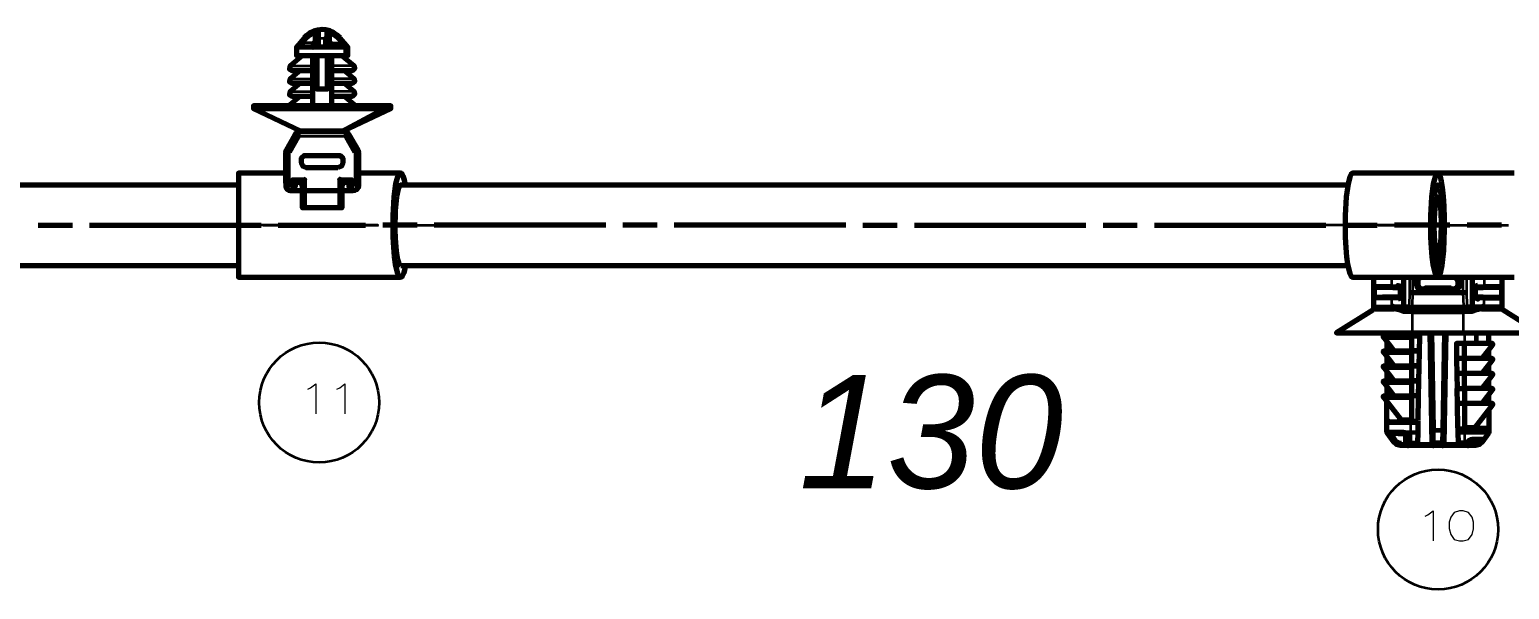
# Model space of a CAD drawing. Header units: millimetres. Extents: x 0 to 174, y 0 to 33.
# Drawn here: x 61.165 to 64.563, y 8.082 to 9.368 of the extents above; entities that cross this region are included whole.
import ezdxf

# ---------------------------------------------------------------- set-up
doc = ezdxf.new("R2010")
doc.units = ezdxf.units.MM
doc.layers.add('PDF2_문자', color=7, linetype='Continuous')
doc.layers.add('PDF2_형상', color=7, linetype='Continuous', true_color=0x405f80)
doc.styles.add('PDF LucidaHandwriting Italic', font='ariali.ttf')

msp = doc.modelspace()

# ---------------------------------------------------------------- linework, layer by layer
at = {"layer": 'PDF2_형상', "lineweight": 70}
for points in [[(61.7954, 9.3485), (61.7779, 9.3276), (61.7779, 9.3083), (61.8886, 9.3083), (61.8958, 9.3083), (61.8958, 9.3276), (61.8783, 9.3485)], [(61.7963, 9.3485), (61.7814, 9.3311), (61.7803, 9.3292), (61.7801, 9.3283), (61.7803, 9.3281), (61.7806, 9.3278), (61.7812, 9.3276)], [(61.8783, 9.3486), (61.8714, 9.3554), (61.8633, 9.361), (61.8543, 9.365), (61.8449, 9.3674), (61.8368, 9.3679), (61.8271, 9.3669), (61.8176, 9.3643), (61.8089, 9.3601), (61.801, 9.3543), (61.7954, 9.3486)], [(61.8136, 9.3276), (61.8146, 9.3279), (61.8151, 9.3283), (61.8161, 9.3299), (61.8171, 9.3332), (61.8175, 9.3374), (61.8229, 9.3374), (61.8233, 9.3374), (61.8175, 9.3374), (61.8168, 9.3319), (61.8163, 9.3304), (61.8153, 9.3286), (61.8136, 9.3276), (61.8174, 9.3285), (61.8204, 9.3306), (61.8226, 9.3336), (61.8233, 9.3374), (61.8233, 9.3449), (61.8233, 9.3574), (61.8232, 9.3583), (61.8228, 9.359), (61.8221, 9.3594), (61.8217, 9.3594), (61.8197, 9.3589), (61.8175, 9.3574)], [(61.8172, 9.3276), (61.821, 9.3281), (61.825, 9.3292), (61.8285, 9.3311), (61.8282, 9.3485), (61.8282, 9.3626), (61.8247, 9.3608), (61.8236, 9.3592), (61.8233, 9.3574)], [(61.8231, 9.3585), (61.8235, 9.359), (61.8236, 9.3592)], [(61.8564, 9.3276), (61.851, 9.3283), (61.8453, 9.3311), (61.8456, 9.3485), (61.849, 9.3472), (61.85, 9.3461), (61.8504, 9.3449)], [(61.8456, 9.3626), (61.849, 9.3608), (61.85, 9.3592), (61.8504, 9.3574)], [(61.8503, 9.3583), (61.8503, 9.3586), (61.8506, 9.3589), (61.8508, 9.3589)], [(61.86, 9.3276), (61.8564, 9.3285), (61.8532, 9.3306), (61.8511, 9.3336), (61.8504, 9.3374), (61.8504, 9.3449), (61.8504, 9.3574), (61.8507, 9.3588), (61.8514, 9.3593), (61.8521, 9.3594), (61.8542, 9.3588)], [(61.8774, 9.3485), (61.8922, 9.3311), (61.8933, 9.3292), (61.8935, 9.3283), (61.8933, 9.3281), (61.8931, 9.3278), (61.8925, 9.3276)], [(61.8958, 9.3276), (61.8951, 9.3276), (61.8925, 9.3276), (61.8886, 9.3276), (61.8564, 9.3276), (61.8453, 9.3276), (61.8285, 9.3276), (61.8172, 9.3276), (61.7812, 9.3276), (61.7785, 9.3276), (61.7779, 9.3276)], [(61.8453, 9.3311), (61.8465, 9.3315), (61.8481, 9.3324), (61.8493, 9.3338), (61.8501, 9.3356), (61.8504, 9.3374), (61.8508, 9.3374), (61.8561, 9.3374), (61.8565, 9.3332), (61.8575, 9.3299), (61.8586, 9.3283), (61.8592, 9.3279), (61.86, 9.3276), (61.8583, 9.3286), (61.8574, 9.3304), (61.8568, 9.3319), (61.8561, 9.3374)], [(61.7921, 9.3083), (61.7635, 9.2844), (61.7622, 9.2769), (61.7672, 9.2742), (61.8154, 9.2742)], [(61.8156, 9.2742), (61.8156, 9.2814), (61.8156, 9.2844), (61.8156, 9.3083)], [(61.8485, 9.3083), (61.8485, 9.2311), (61.8253, 9.2311), (61.8253, 9.3083)], [(61.8581, 9.3083), (61.8581, 9.2844), (61.8581, 9.2778), (61.8581, 9.2753), (61.8581, 9.2742), (61.8581, 9.2743)], [(61.8583, 9.2742), (61.9064, 9.2742), (61.9121, 9.279), (61.9101, 9.2844), (61.8815, 9.3083)], [(61.7864, 9.2742), (61.7635, 9.2549), (61.7622, 9.2475), (61.7672, 9.2447), (61.8154, 9.2447)], [(61.7864, 9.2447), (61.7635, 9.2254), (61.7622, 9.2181), (61.7672, 9.2151), (61.8154, 9.2151)], [(61.8156, 9.2447), (61.8156, 9.2521), (61.8156, 9.2549), (61.8156, 9.2743)], [(61.8156, 9.2153), (61.8156, 9.2151), (61.8156, 9.2153), (61.8156, 9.2254), (61.8156, 9.2449)], [(61.8581, 9.2742), (61.8581, 9.2549), (61.8581, 9.2483), (61.8581, 9.2457), (61.8581, 9.2447), (61.8581, 9.2254), (61.8581, 9.2189), (61.8581, 9.2163), (61.8581, 9.2151), (61.8581, 9.2153), (61.8581, 9.196)], [(61.8583, 9.2447), (61.9064, 9.2447), (61.9121, 9.2496), (61.9101, 9.2549), (61.8872, 9.2742)], [(61.8583, 9.2151), (61.9064, 9.2151), (61.9121, 9.22), (61.9101, 9.2254), (61.8872, 9.2447)], [(61.7615, 9.1925), (61.7635, 9.196), (61.7864, 9.2151)], [(61.8156, 9.196), (61.8156, 9.2154)], [(61.9121, 9.1925), (61.9101, 9.196), (61.8872, 9.2151)], [(61.8861, 9.1353), (61.9946, 9.1868), (61.9946, 9.1925), (61.9753, 9.1925), (61.6792, 9.1925), (61.6792, 9.1868), (61.7875, 9.1353)], [(61.6792, 9.1868), (61.9753, 9.1868), (61.9946, 9.1868)], [(61.761, 9.0136), (61.7547, 9.0143), (61.754, 9.0146), (61.7539, 9.0149), (61.7538, 9.015), (61.7538, 9.0213), (61.7538, 9.0271), (61.7538, 9.0765), (61.7538, 9.0858), (61.755, 9.0907), (61.7753, 9.1258), (61.7781, 9.1304), (61.7786, 9.1313), (61.7864, 9.1353), (61.8874, 9.1353), (61.8883, 9.1353), (61.8957, 9.1304), (61.8983, 9.1258), (61.9186, 9.0907), (61.92, 9.0858), (61.92, 9.0765), (61.92, 9.0271), (61.92, 9.0213), (61.92, 9.015)], [(61.7617, 9.0868), (61.7821, 9.1219), (61.7826, 9.1226), (61.7838, 9.1231)], [(61.89, 9.1231), (61.8908, 9.1228), (61.8917, 9.1219), (61.9119, 9.0868)], [(61.7538, 9.0381), (61.6451, 9.0381), (61.6451, 8.7988), (61.8368, 8.7988), (62.0171, 8.7988)], [(62.0283, 8.8262), (62.0282, 8.826), (62.0242, 8.8087), (62.0206, 8.8011), (62.019, 8.7994), (62.0182, 8.7989), (62.0174, 8.7988), (62.0167, 8.7988), (62.0158, 8.799), (62.015, 8.7996), (62.0131, 8.8019), (62.0106, 8.8075), (62.0081, 8.8158), (62.0054, 8.8293), (62.0032, 8.8461), (62.0012, 8.8675), (62.0001, 8.8911), (62, 8.941), (62.0025, 8.9839), (62.0064, 9.0132), (62.0106, 9.0293), (62.014, 9.0362), (62.0156, 9.0376), (62.0164, 9.0381), (62.0171, 9.0381), (61.92, 9.0381)], [(62.0283, 9.0106), (62.0258, 9.0222), (62.0232, 9.0308), (62.021, 9.0353), (62.019, 9.0374), (62.0171, 9.0381)], [(64.5733, 9.0381), (64.3986, 9.0381), (64.2029, 9.0381), (64.2021, 9.0381), (64.2014, 9.0376), (64.1997, 9.0362), (64.1962, 9.0293), (64.1922, 9.0132), (64.1882, 8.9839), (64.1857, 8.941), (64.1858, 8.8911), (64.1871, 8.8675), (64.1889, 8.8461), (64.1911, 8.8293), (64.1939, 8.8158), (64.1962, 8.8075), (64.1989, 8.8019), (64.2007, 8.7996), (64.2029, 8.7988), (64.3986, 8.7988), (64.5733, 8.7988)], [(61.645, 9.0106), (59.6736, 9.0106)], [(61.7614, 9.0271), (61.7538, 9.0271), (61.7538, 9.0213), (61.7614, 9.0213)], [(61.7538, 9.015), (61.7538, 9.0078), (61.7547, 9.0035), (61.7574, 9.0001), (61.7603, 8.9986), (61.7633, 8.9981), (61.7647, 8.9981), (61.7653, 8.9981), (61.7688, 8.9986), (61.7718, 9.0006), (61.7742, 9.0038), (61.775, 9.0078), (61.775, 9.0076), (61.7749, 9.0075), (61.7747, 9.0074), (61.7742, 9.0072), (61.7693, 9.0067), (61.7678, 9.0136), (61.7736, 9.0142)], [(61.7538, 9.0078), (61.7538, 9.0076), (61.7538, 9.0075), (61.754, 9.0074), (61.7544, 9.0072), (61.7593, 9.0067)], [(61.7694, 9.0213), (61.7672, 9.0213), (61.7678, 9.0136)], [(61.7818, 9.0174), (61.7808, 9.0174), (61.7779, 9.0165), (61.7757, 9.0144), (61.775, 9.0115), (61.7757, 9.0144), (61.7779, 9.0165), (61.7808, 9.0174), (61.7782, 9.0187), (61.7754, 9.0169), (61.7736, 9.0142), (61.7749, 9.0118), (61.775, 9.0115), (61.775, 9.0078)], [(61.9083, 8.9981), (61.9047, 8.9987), (61.9017, 9.0008), (61.8994, 9.004), (61.8987, 9.0078), (61.8987, 9.0115), (61.9001, 9.0142), (61.8983, 9.0169), (61.8956, 9.0187), (61.8932, 9.0175), (61.8929, 9.0174), (61.8919, 9.0174), (61.8882, 9.0167), (61.8851, 9.0146), (61.8831, 9.0114), (61.8822, 9.0078), (61.8822, 8.9583), (61.8746, 8.9583), (61.7992, 8.9583), (61.7914, 8.9583), (61.7914, 9.0078), (61.7901, 9.0125), (61.7865, 9.0161), (61.7818, 9.0174), (61.7992, 9.0251)], [(61.8919, 9.0174), (61.8746, 9.0251)], [(61.8987, 9.0078), (61.8987, 9.0076), (61.8987, 9.0075), (61.8989, 9.0074), (61.8994, 9.0072), (61.9043, 9.0067), (61.906, 9.0136), (61.9001, 9.0142)], [(61.9042, 9.0213), (61.9064, 9.0213), (61.906, 9.0136)], [(61.9143, 9.0067), (61.9192, 9.0072), (61.9197, 9.0074), (61.9199, 9.0075), (61.92, 9.0076), (61.92, 9.0078), (61.9189, 9.0032), (61.9157, 8.9997), (61.9122, 8.9982), (61.9103, 8.9981), (61.909, 8.9981), (61.9083, 8.9981), (61.9083, 8.9985), (61.9083, 9.0011)], [(61.9126, 9.0136), (61.919, 9.0143), (61.9197, 9.0146), (61.9199, 9.0149), (61.92, 9.015), (61.92, 9.0078)], [(62.0171, 9.0106), (62.0164, 9.0104), (62.0157, 9.0101), (62.0143, 9.0085), (62.0111, 9.0011), (62.0076, 8.9835), (62.0046, 8.9521), (62.0038, 8.9097), (62.0044, 8.8881), (62.0058, 8.8682), (62.0078, 8.8524), (62.0101, 8.8399), (62.0122, 8.8326), (62.0142, 8.8285), (62.0157, 8.8268), (62.0171, 8.8262)], [(64.1917, 9.0106), (62.0172, 9.0106)], [(61.7653, 8.9981), (61.7653, 9.0011)], [(59.6736, 8.8262), (61.645, 8.8262)], [(62.0172, 8.8262), (64.1917, 8.8262)], [(64.2488, 8.7236), (64.166, 8.671), (64.3396, 8.671), (64.4576, 8.671), (64.6313, 8.671), (64.5485, 8.7236), (64.5463, 8.7278), (64.5463, 8.7329), (64.5463, 8.7961), (64.5458, 8.7988)], [(64.2514, 8.7988), (64.251, 8.7961), (64.251, 8.7329), (64.251, 8.7278), (64.2486, 8.7236)], [(64.2511, 8.7714), (64.2514, 8.7797), (64.2515, 8.7806), (64.2517, 8.781), (64.2521, 8.7812), (64.2528, 8.7788), (64.2544, 8.7771), (64.2569, 8.7764)], [(64.2558, 8.7714), (64.256, 8.7746), (64.2563, 8.7757), (64.2564, 8.7761), (64.2567, 8.7763), (64.2569, 8.7764), (64.2949, 8.7757), (64.2944, 8.7757), (64.2936, 8.7764), (64.2929, 8.7775), (64.2924, 8.7806)], [(64.2949, 8.7757), (64.3104, 8.7754), (64.3093, 8.7757), (64.3082, 8.7764), (64.3071, 8.7782), (64.3067, 8.7803), (64.3101, 8.7789), (64.3117, 8.7763), (64.3128, 8.7704), (64.3124, 8.7704), (64.3122, 8.7704), (64.3121, 8.7704), (64.3169, 8.7704), (64.3163, 8.7728), (64.3143, 8.7744), (64.3104, 8.7754)], [(64.3121, 8.7704), (64.3121, 8.7586)], [(64.3403, 8.7325), (64.3403, 8.7261), (64.3403, 8.7251), (64.3397, 8.7251), (64.3394, 8.7251), (64.3393, 8.7251), (64.3282, 8.7251), (64.3276, 8.7251), (64.3247, 8.7257), (64.3221, 8.7274), (64.3204, 8.7299), (64.3199, 8.7329), (64.3199, 8.7988)], [(64.4774, 8.7988), (64.4774, 8.7329), (64.4763, 8.729), (64.4735, 8.7261), (64.4696, 8.7251), (64.469, 8.7251), (64.4579, 8.7251), (64.4569, 8.7251), (64.3403, 8.7251)], [(64.3607, 8.7988), (64.3535, 8.7942), (64.3524, 8.7899), (64.3524, 8.781), (64.3565, 8.7735), (64.3612, 8.7722), (64.3687, 8.7722), (64.3697, 8.7731), (64.3697, 8.7733), (64.3699, 8.7739), (64.3703, 8.7743), (64.3707, 8.7746), (64.3712, 8.7747), (64.426, 8.7747), (64.4265, 8.7746), (64.4269, 8.7743), (64.4274, 8.7739), (64.4275, 8.7733), (64.4275, 8.7731), (64.4285, 8.7722), (64.436, 8.7722), (64.4435, 8.7764), (64.4449, 8.781), (64.4443, 8.7776), (64.4432, 8.7756), (64.4406, 8.7722), (64.4379, 8.7686), (64.436, 8.7643)], [(64.3612, 8.7643), (64.3588, 8.7696), (64.3571, 8.7718), (64.3542, 8.7753), (64.3531, 8.7774), (64.3524, 8.781)], [(64.3687, 8.7722), (64.3689, 8.7722), (64.369, 8.7722), (64.4281, 8.7722), (64.4285, 8.7722)], [(64.3986, 8.7703), (64.3854, 8.7703), (64.3854, 8.7722)], [(64.4132, 8.7722), (64.4132, 8.7703), (64.4122, 8.7703), (64.4111, 8.7703), (64.4096, 8.7703), (64.405, 8.7703), (64.4019, 8.7703), (64.3986, 8.7703), (64.3986, 8.7722)], [(64.4019, 8.7703), (64.4019, 8.7722)], [(64.405, 8.7703), (64.405, 8.7722)], [(64.4096, 8.7703), (64.4096, 8.7722)], [(64.4111, 8.7703), (64.4111, 8.7722)], [(64.4122, 8.7703), (64.4122, 8.7722)], [(64.4449, 8.781), (64.4449, 8.7899), (64.4407, 8.7974), (64.4365, 8.7988)], [(64.4785, 8.7703), (64.4778, 8.7788), (64.4775, 8.7799), (64.4775, 8.78), (64.4774, 8.78)], [(64.4904, 8.7803), (64.4871, 8.7789), (64.4856, 8.7763), (64.4844, 8.7704), (64.485, 8.7704), (64.4803, 8.7704), (64.4807, 8.7724), (64.4822, 8.774), (64.4843, 8.775), (64.4867, 8.7754), (64.5024, 8.7757), (64.5254, 8.7761), (64.5336, 8.7763), (64.5388, 8.7763), (64.5403, 8.7764)], [(64.4851, 8.7586), (64.4851, 8.7704)], [(64.3067, 8.7486), (64.3101, 8.75), (64.3117, 8.7526), (64.3128, 8.7586), (64.3121, 8.7586), (64.3122, 8.7586), (64.3169, 8.7586), (64.3164, 8.7565), (64.315, 8.7549), (64.3129, 8.7539), (64.3104, 8.7535), (64.2949, 8.7532), (64.271, 8.7528), (64.2599, 8.7526), (64.2569, 8.7526)], [(64.3197, 8.7168), (64.3211, 8.7212), (64.321, 8.724), (64.3201, 8.7257), (64.3122, 8.7278), (64.3001, 8.7297), (64.2924, 8.7329)], [(64.3188, 8.7586), (64.3194, 8.7503), (64.3197, 8.749), (64.3197, 8.7489), (64.3199, 8.7489)], [(64.3282, 8.7251), (64.3247, 8.7261), (64.3222, 8.729), (64.3212, 8.7329)], [(64.3332, 8.7643), (64.3364, 8.7642), (64.3411, 8.764), (64.4561, 8.764), (64.4607, 8.7642), (64.464, 8.7643)], [(64.4569, 8.7251), (64.4569, 8.7325)], [(64.469, 8.7251), (64.4717, 8.7257), (64.4739, 8.7274), (64.4754, 8.7299), (64.476, 8.7329)], [(64.5024, 8.7532), (64.4867, 8.7535), (64.4879, 8.7532), (64.489, 8.7525), (64.4901, 8.7508), (64.4904, 8.7486), (64.4871, 8.75), (64.4856, 8.7526), (64.4844, 8.7586), (64.4849, 8.7586), (64.485, 8.7586), (64.4851, 8.7586), (64.4803, 8.7586), (64.481, 8.7561), (64.4829, 8.7544), (64.4867, 8.7535)], [(64.5049, 8.7329), (64.4971, 8.7297)], [(64.5414, 8.7575), (64.5413, 8.7543), (64.541, 8.7532), (64.5407, 8.7528), (64.5406, 8.7526), (64.5403, 8.7526), (64.5024, 8.7532), (64.5028, 8.7532), (64.5036, 8.7526), (64.5043, 8.7515), (64.5049, 8.7483)], [(64.5451, 8.7476), (64.5444, 8.7501), (64.5428, 8.7519), (64.5403, 8.7526)], [(64.5408, 8.7529), (64.5413, 8.7525)], [(64.2993, 8.7278), (64.2999, 8.7289), (64.3001, 8.7297), (64.3001, 8.7281), (64.2999, 8.7264), (64.2992, 8.7249), (64.2983, 8.7236)], [(64.3201, 8.7257), (64.3201, 8.7258), (64.3203, 8.7258), (64.3233, 8.7258), (64.3239, 8.7258), (64.3242, 8.7258), (64.3243, 8.7258), (64.3244, 8.7258)], [(64.3986, 8.7161), (64.3986, 8.7251)], [(64.4576, 8.7251), (64.4576, 8.721), (64.4576, 8.7167)], [(64.4728, 8.7258), (64.4737, 8.7258), (64.4769, 8.7258), (64.4771, 8.7258), (64.4771, 8.7257), (64.4769, 8.7257)], [(64.4775, 8.7168), (64.4761, 8.7212), (64.4763, 8.724), (64.4769, 8.7257), (64.4861, 8.7281), (64.4971, 8.7297), (64.4971, 8.7281), (64.4974, 8.7264), (64.4989, 8.7236)], [(64.3376, 8.6636), (64.2742, 8.6636), (64.2737, 8.6635), (64.2733, 8.6633), (64.2731, 8.6631), (64.2729, 8.6626), (64.2728, 8.6624), (64.2728, 8.6618), (64.2732, 8.6611)], [(64.2815, 8.671), (64.2815, 8.6636)], [(64.3561, 8.6296), (64.3567, 8.6615), (64.3568, 8.6642), (64.3376, 8.6642), (64.3376, 8.6615), (64.3376, 8.6296), (64.3376, 8.6271), (64.3376, 8.5951), (64.3376, 8.5926), (64.3376, 8.5607), (64.3376, 8.5582), (64.3376, 8.5263), (64.3376, 8.5238), (64.3376, 8.4712), (64.3376, 8.4699)], [(64.3818, 8.671), (64.3857, 8.4494), (64.3857, 8.4481), (64.3861, 8.4232), (64.3861, 8.4194), (64.3865, 8.4182), (64.3874, 8.4169), (64.389, 8.4158), (64.3911, 8.4156)], [(64.411, 8.4194), (64.4111, 8.4232), (64.4115, 8.4481), (64.4115, 8.4494), (64.4154, 8.671)], [(64.5157, 8.6464), (64.5157, 8.671)], [(64.2981, 8.6292), (64.2732, 8.6611), (64.3376, 8.6611)], [(64.2815, 8.6504), (64.2815, 8.6292)], [(64.3556, 8.5951), (64.3561, 8.6271), (64.3561, 8.6296), (64.3376, 8.6296)], [(64.4442, 8.4526), (64.4442, 8.454), (64.4432, 8.5065), (64.4432, 8.509), (64.4426, 8.541), (64.4425, 8.5435), (64.4596, 8.5435), (64.4596, 8.5754), (64.4596, 8.5779), (64.4596, 8.6099), (64.4596, 8.6124), (64.4596, 8.6443), (64.4596, 8.6469), (64.4408, 8.6469), (64.4408, 8.6443), (64.4414, 8.6124)], [(64.4992, 8.6119), (64.524, 8.6439), (64.5243, 8.6442), (64.5244, 8.6446), (64.5244, 8.645), (64.5243, 8.6454), (64.524, 8.6458), (64.5237, 8.6461), (64.5235, 8.6463), (64.5231, 8.6464), (64.4596, 8.6464)], [(64.5157, 8.6119), (64.5157, 8.6332)], [(64.3376, 8.6292), (64.2742, 8.6292), (64.2737, 8.629), (64.2733, 8.6289), (64.2731, 8.6286), (64.2729, 8.6282), (64.2728, 8.6278), (64.2728, 8.6274), (64.2732, 8.6267)], [(64.2981, 8.5947), (64.2732, 8.6267), (64.3376, 8.6267)], [(64.2815, 8.616), (64.2815, 8.5947)], [(64.4596, 8.6124), (64.4414, 8.6124), (64.4414, 8.6099), (64.4419, 8.5779)], [(64.4992, 8.5775), (64.524, 8.6094), (64.5243, 8.6097), (64.5244, 8.6101), (64.5244, 8.6106), (64.5243, 8.611), (64.524, 8.6114), (64.5237, 8.6117), (64.5231, 8.6119), (64.4596, 8.6119)], [(64.5157, 8.5775), (64.5157, 8.5987)], [(64.3376, 8.5947), (64.2742, 8.5947), (64.2737, 8.5946), (64.2733, 8.5944), (64.2731, 8.5942), (64.2729, 8.5938), (64.2728, 8.5933), (64.2728, 8.5929), (64.2732, 8.5922)], [(64.2981, 8.5603), (64.2732, 8.5922), (64.3376, 8.5922)], [(64.2815, 8.5815), (64.2815, 8.5603)], [(64.355, 8.5607), (64.3556, 8.5926), (64.3556, 8.5951), (64.3376, 8.5951)], [(64.4596, 8.5779), (64.4419, 8.5779), (64.4419, 8.5754), (64.4425, 8.5435)], [(64.4992, 8.5431), (64.524, 8.575), (64.5243, 8.5753), (64.5244, 8.5757), (64.5244, 8.5761), (64.5243, 8.5765), (64.524, 8.5769), (64.5237, 8.5772), (64.5231, 8.5775), (64.4596, 8.5775)], [(64.5157, 8.5431), (64.5157, 8.5643)], [(64.3376, 8.5603), (64.2742, 8.5603), (64.2737, 8.5601), (64.2733, 8.56), (64.2731, 8.5597), (64.2729, 8.5593), (64.2728, 8.5589), (64.2728, 8.5585), (64.2732, 8.5578)], [(64.2981, 8.5258), (64.2732, 8.5578), (64.3376, 8.5578)], [(64.2815, 8.5471), (64.2815, 8.5258)], [(64.3543, 8.5263), (64.3549, 8.5582), (64.355, 8.5607), (64.3376, 8.5607)], [(64.4596, 8.5435), (64.4596, 8.541), (64.4596, 8.509), (64.4432, 8.509)], [(64.4992, 8.5086), (64.524, 8.5406), (64.5243, 8.5408), (64.5244, 8.5412), (64.5244, 8.5417), (64.5243, 8.5421), (64.524, 8.5425), (64.5237, 8.5428), (64.5231, 8.5431), (64.4596, 8.5431)], [(64.5157, 8.5086), (64.5157, 8.5299)], [(64.3376, 8.5258), (64.2742, 8.5258), (64.2737, 8.5257), (64.2733, 8.5256), (64.2731, 8.5253), (64.2729, 8.5249), (64.2728, 8.5244), (64.2728, 8.524), (64.2732, 8.5233)], [(64.3376, 8.4707), (64.3137, 8.4706), (64.3136, 8.4712), (64.3133, 8.4718), (64.2732, 8.5233), (64.3376, 8.5233)], [(64.3236, 8.4399), (64.3244, 8.4392), (64.3253, 8.4378), (64.3258, 8.4358), (64.3258, 8.4233), (64.3258, 8.4203), (64.3258, 8.4185), (64.3258, 8.4171), (64.3261, 8.4151), (64.3272, 8.4136), (64.3287, 8.4125), (64.3307, 8.4121), (64.321, 8.4121), (64.3144, 8.4121), (64.3124, 8.4121), (64.3035, 8.4143), (64.2963, 8.4206), (64.2828, 8.4397), (64.2815, 8.444), (64.2815, 8.5126)], [(64.3533, 8.4699), (64.3533, 8.4712), (64.3543, 8.5238), (64.3543, 8.5263), (64.3376, 8.5263)], [(64.4596, 8.509), (64.4596, 8.5065), (64.4596, 8.454), (64.4596, 8.4526)], [(64.4596, 8.4535), (64.4835, 8.4533), (64.4839, 8.4546), (64.524, 8.5061), (64.5243, 8.5064), (64.5244, 8.5068), (64.5244, 8.5072), (64.5243, 8.5076), (64.524, 8.5081), (64.5237, 8.5083), (64.5235, 8.5085), (64.5231, 8.5086), (64.4596, 8.5086)], [(64.5157, 8.4954), (64.5157, 8.444), (64.5144, 8.4397), (64.501, 8.4206), (64.494, 8.4144), (64.4849, 8.4121), (64.4828, 8.4121), (64.4763, 8.4121), (64.4689, 8.4121)], [(64.3533, 8.4653), (64.3367, 8.4653), (64.285, 8.4653), (64.2842, 8.4665), (64.2838, 8.4701), (64.2818, 8.4701), (64.2822, 8.4644), (64.2828, 8.4633), (64.2835, 8.4647), (64.2842, 8.4651), (64.285, 8.4653), (64.2839, 8.4682), (64.2838, 8.4701), (64.2818, 8.4701)], [(64.2835, 8.4654), (64.2857, 8.4658)], [(64.3096, 8.4657), (64.3097, 8.4654), (64.3097, 8.4653), (64.3099, 8.4653), (64.3096, 8.4657), (64.3078, 8.4701)], [(64.3094, 8.4657), (64.311, 8.4656)], [(64.3125, 8.4682), (64.3124, 8.4671), (64.3118, 8.4661), (64.3108, 8.4656), (64.3099, 8.4653)], [(64.4665, 8.4121), (64.4669, 8.4146), (64.4671, 8.4161), (64.4701, 8.4174), (64.4711, 8.4186), (64.4714, 8.42), (64.4714, 8.4171), (64.4708, 8.4146), (64.469, 8.4128), (64.4665, 8.4121), (64.4606, 8.4121), (64.4449, 8.4121), (64.416, 8.4121), (64.4106, 8.4121), (64.4078, 8.4125), (64.4071, 8.4129), (64.4064, 8.4139), (64.4061, 8.4156), (64.4064, 8.4139), (64.4071, 8.4129), (64.4079, 8.4124), (64.4106, 8.4121), (64.3867, 8.4121), (64.3894, 8.4125), (64.3901, 8.4129), (64.3908, 8.4139), (64.3911, 8.4156), (64.3908, 8.4139), (64.3901, 8.4129), (64.3892, 8.4124), (64.3867, 8.4121), (64.3813, 8.4121), (64.3524, 8.4121), (64.3524, 8.4124), (64.3525, 8.4206), (64.3528, 8.4397), (64.3529, 8.444), (64.3532, 8.4633), (64.3533, 8.4653), (64.3533, 8.4682)], [(64.2978, 8.4206), (64.2885, 8.4332), (64.2844, 8.4397)], [(64.3144, 8.4171), (64.3097, 8.4176), (64.3053, 8.4197), (64.3015, 8.4233), (64.2924, 8.436), (64.2882, 8.4393)], [(64.2903, 8.441), (64.3208, 8.4407), (64.3206, 8.4408), (64.3204, 8.441), (64.3201, 8.4414), (64.3197, 8.4425), (64.3194, 8.4457)], [(64.3208, 8.4407), (64.3236, 8.4399), (64.3235, 8.44), (64.3235, 8.4401), (64.3236, 8.4406), (64.3253, 8.444)], [(64.3244, 8.4392), (64.3246, 8.439), (64.325, 8.4389), (64.3257, 8.439), (64.3272, 8.4397), (64.3289, 8.4376), (64.3299, 8.4351), (64.3301, 8.4329), (64.3274, 8.4337), (64.3264, 8.4344), (64.326, 8.4351), (64.3258, 8.4358)], [(64.3301, 8.4329), (64.33, 8.4206)], [(64.3906, 8.4496), (64.3857, 8.4494)], [(64.3906, 8.4454), (64.3871, 8.4461), (64.3861, 8.4471), (64.3857, 8.4481)], [(64.4442, 8.4525), (64.4442, 8.4496), (64.4606, 8.4496), (64.5122, 8.4496), (64.5129, 8.4508), (64.5135, 8.4543), (64.5154, 8.4543), (64.5135, 8.4543), (64.5132, 8.4524), (64.5122, 8.4496), (64.5131, 8.4493), (64.5138, 8.449), (64.5144, 8.4475), (64.5153, 8.451), (64.5154, 8.4543)], [(64.4442, 8.4496), (64.4443, 8.4475), (64.4443, 8.444), (64.4444, 8.4397), (64.4447, 8.4206), (64.4449, 8.4157), (64.4449, 8.4139), (64.4449, 8.4128), (64.4449, 8.4124), (64.4449, 8.4122), (64.4449, 8.4121)], [(64.4714, 8.42), (64.4717, 8.4217), (64.4715, 8.4214), (64.471, 8.4208), (64.4701, 8.4206), (64.4678, 8.4206), (64.4685, 8.4219), (64.471, 8.4247), (64.474, 8.4264), (64.4778, 8.4271), (64.4772, 8.4257), (64.4769, 8.4253), (64.4765, 8.425), (64.4763, 8.425)], [(64.4778, 8.4271), (64.5003, 8.4272)], [(64.4874, 8.4496), (64.4862, 8.4497), (64.4854, 8.4504), (64.4849, 8.4514), (64.4846, 8.4525)], [(64.4876, 8.4499), (64.4874, 8.4496), (64.4875, 8.4496), (64.4876, 8.4499), (64.4894, 8.4544)], [(64.4967, 8.4251), (64.4988, 8.4257), (64.5003, 8.4272), (64.501, 8.4271), (64.5014, 8.4269), (64.5017, 8.4265), (64.5017, 8.4261), (64.5015, 8.4249), (64.5004, 8.4224), (64.4993, 8.4206), (64.499, 8.4204), (64.4985, 8.4206), (64.4956, 8.4218)], [(64.5153, 8.4506), (64.515, 8.4518), (64.5143, 8.4526)], [(64.3524, 8.4121), (64.3367, 8.4121), (64.3307, 8.4121), (64.3301, 8.4156), (64.33, 8.4206), (64.3272, 8.4213), (64.3264, 8.4221), (64.326, 8.4226), (64.3258, 8.4233)], [(64.3261, 8.4153), (64.3279, 8.4131), (64.3306, 8.4122)], [(64.384, 8.4169), (64.3813, 8.4171)], [(64.391, 8.4206), (64.3879, 8.4211), (64.3868, 8.4218), (64.3863, 8.4228), (64.3861, 8.4232)], [(64.416, 8.4171), (64.4132, 8.4169)], [(64.4668, 8.4121), (64.4685, 8.4125), (64.4708, 8.4147), (64.4714, 8.4165)], [(64.4717, 8.4217), (64.4725, 8.4231), (64.4746, 8.4246), (64.4763, 8.425), (64.4914, 8.4251), (64.4967, 8.4251), (64.4975, 8.4251), (64.4978, 8.425), (64.4979, 8.4249), (64.4981, 8.4246), (64.4981, 8.4244), (64.4978, 8.424), (64.4965, 8.4226), (64.4956, 8.4218), (64.4925, 8.4201), (64.4869, 8.4175), (64.4828, 8.4171)], [(64.4978, 8.4253), (64.4972, 8.4251)]]:
    msp.add_lwpolyline(points, dxfattribs=at)
at = {"layer": 'PDF2_형상', "lineweight": 35}
for points in [[(61.7943, 9.3374), (61.8007, 9.3449), (61.8017, 9.346), (61.809, 9.3525), (61.8175, 9.3574), (61.8175, 9.3374)], [(61.8794, 9.3374), (61.8731, 9.3449), (61.866, 9.3515), (61.8576, 9.3567), (61.8561, 9.3574), (61.8561, 9.3374)], [(61.89, 9.1306), (61.8874, 9.1351), (61.7864, 9.1351), (61.7838, 9.1306)], [(64.2558, 8.7714), (64.2511, 8.7714), (64.2511, 8.7575), (64.2558, 8.7575)], [(64.5414, 8.7575), (64.5461, 8.7575), (64.5461, 8.7714), (64.5414, 8.7714)]]:
    msp.add_lwpolyline(points, close=True, dxfattribs=at)
for points in [[(61.7954, 9.3485), (61.7963, 9.3485), (61.8007, 9.3449)], [(61.8175, 9.3574), (61.816, 9.3608), (61.8154, 9.3619), (61.8153, 9.3625), (61.8151, 9.3626), (61.8067, 9.3578), (61.799, 9.3515), (61.7963, 9.3486)], [(61.8282, 9.3626), (61.8279, 9.3636), (61.8275, 9.364), (61.8267, 9.3646), (61.8238, 9.3649), (61.8192, 9.364), (61.8151, 9.3626)], [(61.8233, 9.3449), (61.8236, 9.3461), (61.8247, 9.3472), (61.8282, 9.3485), (61.8456, 9.3485), (61.8456, 9.3626), (61.846, 9.3639), (61.8465, 9.3644), (61.8485, 9.3649), (61.8542, 9.3642), (61.8543, 9.3639), (61.8546, 9.3631), (61.8542, 9.3588), (61.8561, 9.3574), (61.8585, 9.3626), (61.8622, 9.3608), (61.8704, 9.3554), (61.8774, 9.3486)], [(61.8585, 9.3626), (61.8542, 9.3642), (61.8456, 9.3669), (61.8368, 9.3679)], [(61.8731, 9.3449), (61.8774, 9.3485), (61.8783, 9.3485)], [(61.7814, 9.3311), (61.7943, 9.3374), (61.7943, 9.3276)], [(61.8233, 9.3374), (61.8244, 9.3336), (61.8269, 9.3315), (61.8285, 9.3311)], [(61.8922, 9.3311), (61.8794, 9.3374), (61.8794, 9.3276)], [(61.8886, 9.3083), (61.8886, 9.3276)], [(61.7635, 9.2844), (61.8156, 9.2844)], [(61.9101, 9.2844), (61.8581, 9.2844)], [(61.7635, 9.2549), (61.8156, 9.2549)], [(61.9101, 9.2549), (61.8581, 9.2549)], [(61.7635, 9.2254), (61.8156, 9.2254)], [(61.9101, 9.2254), (61.8581, 9.2254)], [(61.7635, 9.196), (61.8156, 9.196)], [(61.9101, 9.196), (61.8581, 9.196)], [(61.9753, 9.1925), (61.9753, 9.1868), (61.8801, 9.1353)], [(61.7821, 9.1219), (61.7763, 9.1254), (61.7753, 9.1258), (61.7792, 9.1296), (61.7838, 9.1306), (61.7838, 9.1231), (61.89, 9.1231), (61.89, 9.1306), (61.8942, 9.1297), (61.8975, 9.1272), (61.8983, 9.1258), (61.8978, 9.1256), (61.8917, 9.1219)], [(61.7864, 9.1353), (61.7864, 9.1351), (61.7839, 9.1349), (61.7815, 9.1339), (61.7796, 9.1325), (61.7781, 9.1304)], [(61.8957, 9.1304), (61.8942, 9.1325), (61.8922, 9.1339), (61.8899, 9.1349), (61.8874, 9.1351), (61.8874, 9.1353)], [(61.7538, 9.0858), (61.7614, 9.0858)], [(61.755, 9.0907), (61.7617, 9.0868), (61.7614, 9.0858), (61.7614, 9.0271), (61.7614, 9.0213)], [(61.9186, 9.0907), (61.9119, 9.0868), (61.9122, 9.0858)], [(61.92, 9.0858), (61.9122, 9.0858), (61.9122, 9.0271), (61.92, 9.0271)], [(61.7678, 9.0136), (61.761, 9.0136), (61.7593, 9.0067), (61.759, 9.0058), (61.7592, 9.0038), (61.7599, 9.0025), (61.7626, 9.0013), (61.7633, 9.0011), (61.7633, 8.9981)], [(61.7992, 8.9583), (61.7992, 9.0251), (61.7672, 9.0251), (61.7694, 9.0213), (61.7711, 9.0229), (61.7672, 9.0251), (61.7672, 9.0213), (61.7614, 9.0213), (61.761, 9.0136)], [(61.7633, 9.0011), (61.7653, 9.0011), (61.7671, 9.0014), (61.769, 9.0028), (61.7697, 9.0047), (61.7693, 9.0067)], [(61.7694, 9.0213), (61.7736, 9.0142)], [(61.7711, 9.0229), (61.7782, 9.0187)], [(61.7992, 9.0251), (61.7914, 9.0078)], [(61.9025, 9.0229), (61.9064, 9.0251), (61.8746, 9.0251), (61.8746, 8.9583)], [(61.8822, 9.0078), (61.8746, 9.0251)], [(61.8956, 9.0187), (61.9025, 9.0229), (61.9042, 9.0213), (61.9064, 9.0251), (61.9064, 9.0213), (61.9122, 9.0213), (61.92, 9.0213)], [(61.9042, 9.0213), (61.9001, 9.0142)], [(61.9103, 8.9981), (61.9103, 9.0011), (61.9083, 9.0011), (61.9067, 9.0014), (61.9047, 9.0028), (61.9039, 9.0047), (61.9043, 9.0067)], [(61.906, 9.0136), (61.9126, 9.0136), (61.9143, 9.0067), (61.9146, 9.0058), (61.9146, 9.0038), (61.9138, 9.0025), (61.9111, 9.0013), (61.9103, 9.0011)], [(61.9122, 9.0271), (61.9122, 9.0213), (61.9126, 9.0136)], [(64.251, 8.7961), (64.2924, 8.7961), (64.3199, 8.7961)], [(64.2521, 8.7812), (64.2924, 8.7806), (64.2924, 8.7961), (64.2924, 8.7974), (64.2925, 8.7988)], [(64.3332, 8.7988), (64.3332, 8.7643), (64.3324, 8.7329), (64.3212, 8.7329), (64.3199, 8.7329), (64.2924, 8.7329), (64.2993, 8.7278)], [(64.2924, 8.7806), (64.3067, 8.7803)], [(64.3128, 8.7704), (64.3128, 8.7586)], [(64.3199, 8.78), (64.3197, 8.78), (64.3197, 8.7799), (64.3194, 8.7788), (64.3188, 8.7703), (64.3188, 8.7586)], [(64.3199, 8.78), (64.3199, 8.78)], [(64.3212, 8.7329), (64.3212, 8.7988)], [(64.4561, 8.7988), (64.4561, 8.764), (64.4569, 8.7325), (64.3403, 8.7325), (64.3411, 8.764), (64.3411, 8.7988)], [(64.3464, 8.7899), (64.3468, 8.7933), (64.3499, 8.7993)], [(64.3524, 8.7899), (64.3464, 8.7899), (64.3464, 8.781), (64.3479, 8.7744), (64.3518, 8.7693), (64.3554, 8.7667), (64.3612, 8.7643)], [(64.3524, 8.781), (64.3515, 8.781), (64.3464, 8.781)], [(64.436, 8.7722), (64.436, 8.7643), (64.3612, 8.7643), (64.3612, 8.7722)], [(64.369, 8.7722), (64.37, 8.7725), (64.3704, 8.7728), (64.371, 8.7735), (64.3712, 8.7744), (64.3712, 8.7747)], [(64.3712, 8.7744), (64.3703, 8.774), (64.3697, 8.7731)], [(64.426, 8.7747), (64.426, 8.7744), (64.4269, 8.774), (64.4275, 8.7731)], [(64.426, 8.7744), (64.4262, 8.7733), (64.4271, 8.7725), (64.4281, 8.7722)], [(64.4449, 8.7899), (64.4508, 8.7899), (64.4508, 8.781), (64.4494, 8.7749), (64.446, 8.7699), (64.4414, 8.7665), (64.436, 8.7643)], [(64.4449, 8.781), (64.4453, 8.781), (64.4508, 8.781)], [(64.4478, 8.7989), (64.4494, 8.7961), (64.4508, 8.7899)], [(64.464, 8.7988), (64.464, 8.7643), (64.4649, 8.7329), (64.4569, 8.7325)], [(64.476, 8.7329), (64.476, 8.7988)], [(64.5047, 8.7988), (64.5049, 8.7974), (64.5049, 8.7961), (64.4774, 8.7961)], [(64.4774, 8.78), (64.4774, 8.78)], [(64.4774, 8.7489), (64.4775, 8.7489), (64.4775, 8.749), (64.4778, 8.7503), (64.4785, 8.7586), (64.4785, 8.7703)], [(64.4844, 8.7586), (64.4844, 8.7704)], [(64.4867, 8.7754), (64.4879, 8.7757), (64.489, 8.7764), (64.4901, 8.7782), (64.4904, 8.7803), (64.5049, 8.7806), (64.5043, 8.7775), (64.5036, 8.7764), (64.5028, 8.7757), (64.5024, 8.7757)], [(64.5463, 8.7961), (64.5049, 8.7961), (64.5049, 8.7806), (64.5451, 8.7812), (64.546, 8.7785), (64.5461, 8.7714)], [(64.5451, 8.7812), (64.5444, 8.7788), (64.5428, 8.7771), (64.5403, 8.7764), (64.5406, 8.7763), (64.5407, 8.7761), (64.541, 8.7757), (64.5413, 8.7746), (64.5414, 8.7714)], [(64.251, 8.7329), (64.2924, 8.7329), (64.2924, 8.7483), (64.2521, 8.7476), (64.2512, 8.7504), (64.2511, 8.7575)], [(64.2521, 8.7476), (64.2528, 8.7501), (64.2544, 8.7519), (64.2569, 8.7526), (64.2567, 8.7526), (64.2564, 8.7528), (64.2563, 8.7532), (64.256, 8.7543), (64.2558, 8.7575)], [(64.3104, 8.7535), (64.3093, 8.7532), (64.3082, 8.7525), (64.3071, 8.7508), (64.3067, 8.7486), (64.2924, 8.7483), (64.2929, 8.7515), (64.2936, 8.7526), (64.2944, 8.7532), (64.2949, 8.7532)], [(64.3199, 8.7489), (64.3199, 8.7489)], [(64.3393, 8.7251), (64.3367, 8.7257), (64.3344, 8.7274), (64.3329, 8.7299), (64.3324, 8.7329), (64.3403, 8.7325)], [(64.5463, 8.7329), (64.5049, 8.7329), (64.4774, 8.7329), (64.476, 8.7329), (64.4649, 8.7329), (64.4639, 8.729), (64.4614, 8.7261), (64.4579, 8.7251)], [(64.4774, 8.7489), (64.4774, 8.7489)], [(64.5049, 8.7483), (64.4904, 8.7486)], [(64.4971, 8.7297), (64.4979, 8.7278), (64.5049, 8.7329), (64.5049, 8.7483), (64.5451, 8.7476), (64.5454, 8.7479), (64.5457, 8.7483), (64.5458, 8.7493), (64.5461, 8.7575)], [(64.2488, 8.7236), (64.2983, 8.7236), (64.299, 8.7254), (64.2993, 8.7278), (64.251, 8.7278)], [(64.3396, 8.7167), (64.3197, 8.7168), (64.309, 8.7207), (64.2983, 8.7236)], [(64.4576, 8.671), (64.4576, 8.7167), (64.3986, 8.7161), (64.3396, 8.7167), (64.3396, 8.671)], [(64.4989, 8.7236), (64.4882, 8.7207), (64.4775, 8.7168), (64.4576, 8.7167)], [(64.5463, 8.7278), (64.4979, 8.7278), (64.4981, 8.7254), (64.4989, 8.7236), (64.5485, 8.7236)], [(64.2818, 8.671), (64.2818, 8.6636)], [(64.2838, 8.671), (64.2838, 8.6636)], [(64.3078, 8.6636), (64.3078, 8.671)], [(64.3122, 8.6636), (64.3122, 8.671)], [(64.3376, 8.671), (64.3376, 8.6642)], [(64.3768, 8.671), (64.3813, 8.4171), (64.3524, 8.4171)], [(64.3867, 8.671), (64.3906, 8.4496), (64.4067, 8.4496), (64.4067, 8.4454), (64.4061, 8.4206), (64.4096, 8.4213), (64.4107, 8.4222), (64.4111, 8.4232)], [(64.4106, 8.671), (64.4067, 8.4496), (64.4115, 8.4494)], [(64.4447, 8.4171), (64.416, 8.4171), (64.4203, 8.671)], [(64.4596, 8.671), (64.4596, 8.6469)], [(64.485, 8.6464), (64.485, 8.671)], [(64.4894, 8.6464), (64.4894, 8.671)], [(64.5135, 8.6464), (64.5135, 8.671)], [(64.5154, 8.6464), (64.5154, 8.671)], [(64.2818, 8.65), (64.2818, 8.6292)], [(64.2838, 8.6475), (64.2838, 8.6292)], [(64.3376, 8.6615), (64.3567, 8.6615)], [(64.4408, 8.6443), (64.4596, 8.6443)], [(64.524, 8.6439), (64.4596, 8.6439)], [(64.5135, 8.6119), (64.5135, 8.6303)], [(64.5154, 8.6119), (64.5154, 8.6328)], [(64.2818, 8.6156), (64.2818, 8.5947)], [(64.2838, 8.6131), (64.2838, 8.5947)], [(64.3376, 8.6271), (64.3561, 8.6271)], [(64.4414, 8.6099), (64.4596, 8.6099)], [(64.524, 8.6094), (64.4596, 8.6094)], [(64.5135, 8.5775), (64.5135, 8.5958)], [(64.5154, 8.5775), (64.5154, 8.5983)], [(64.2818, 8.5811), (64.2818, 8.5603)], [(64.2838, 8.5786), (64.2838, 8.5603)], [(64.3376, 8.5926), (64.3556, 8.5926)], [(64.4419, 8.5754), (64.4596, 8.5754)], [(64.524, 8.575), (64.4596, 8.575)], [(64.5154, 8.5431), (64.5154, 8.5639)], [(64.2818, 8.5467), (64.2818, 8.5258)], [(64.2838, 8.544), (64.2838, 8.5258)], [(64.3376, 8.5582), (64.3549, 8.5582)], [(64.4426, 8.541), (64.4596, 8.541)], [(64.524, 8.5406), (64.4596, 8.5406)], [(64.5135, 8.5431), (64.5135, 8.5614)], [(64.5154, 8.5086), (64.5154, 8.5294)], [(64.2818, 8.5122), (64.2818, 8.4701)], [(64.2838, 8.5096), (64.2838, 8.4701), (64.285, 8.4701), (64.285, 8.4653)], [(64.3376, 8.5238), (64.3543, 8.5238)], [(64.4432, 8.5065), (64.4596, 8.5065)], [(64.524, 8.5061), (64.4596, 8.5061)], [(64.5135, 8.5086), (64.5135, 8.5269)], [(64.5154, 8.4543), (64.5154, 8.495)], [(64.2828, 8.4633), (64.3367, 8.4633), (64.3367, 8.4653)], [(64.285, 8.4701), (64.3078, 8.4701), (64.3078, 8.4789)], [(64.3078, 8.4701), (64.3122, 8.4683), (64.3122, 8.4732)], [(64.3122, 8.4683), (64.3124, 8.4682), (64.3125, 8.4682), (64.3376, 8.4682), (64.3376, 8.4653)], [(64.3133, 8.4718), (64.3376, 8.4718)], [(64.3529, 8.444), (64.3367, 8.444), (64.3367, 8.4633), (64.3532, 8.4633)], [(64.3376, 8.4712), (64.3533, 8.4712)], [(64.3533, 8.4699), (64.3376, 8.4699), (64.3376, 8.4682), (64.3533, 8.4682)], [(64.5122, 8.4544), (64.4894, 8.4544), (64.4894, 8.4617)], [(64.5122, 8.4496), (64.5122, 8.4544), (64.5135, 8.4543), (64.5135, 8.4924)], [(64.2844, 8.4397), (64.2835, 8.444), (64.2815, 8.444)], [(64.2828, 8.4397), (64.2844, 8.4397), (64.2854, 8.4392), (64.2882, 8.4393), (64.2881, 8.4396), (64.2881, 8.4397), (64.2882, 8.44), (64.2851, 8.4414), (64.284, 8.4426), (64.2835, 8.444), (64.2844, 8.4454), (64.2857, 8.4458), (64.3194, 8.4457), (64.3224, 8.4453), (64.3253, 8.444), (64.3272, 8.4397), (64.3367, 8.4397), (64.3367, 8.444), (64.3253, 8.444)], [(64.2882, 8.44), (64.289, 8.4407), (64.2903, 8.441), (64.2886, 8.4413), (64.2872, 8.4422), (64.2861, 8.4439), (64.2857, 8.4458)], [(64.2885, 8.4332), (64.2924, 8.436)], [(64.3258, 8.4358), (64.3208, 8.4358), (64.3208, 8.4171), (64.3144, 8.4171), (64.3144, 8.4122), (64.3144, 8.4121), (64.3082, 8.4131), (64.3018, 8.4162), (64.2978, 8.4206)], [(64.3208, 8.4358), (64.3074, 8.436)], [(64.3528, 8.4397), (64.3367, 8.4397), (64.3367, 8.4206), (64.33, 8.4206)], [(64.3906, 8.4496), (64.3906, 8.4454)], [(64.391, 8.4206), (64.3906, 8.4454), (64.4067, 8.4454), (64.4097, 8.446), (64.4108, 8.4467), (64.4114, 8.4476), (64.4115, 8.4481)], [(64.4442, 8.454), (64.4596, 8.454)], [(64.4442, 8.4526), (64.4596, 8.4526), (64.4596, 8.4525), (64.4442, 8.4525)], [(64.4443, 8.4475), (64.4606, 8.4475), (64.4606, 8.4496)], [(64.5144, 8.4397), (64.4606, 8.4397), (64.4606, 8.444), (64.4443, 8.444)], [(64.4671, 8.4161), (64.4678, 8.4206), (64.4606, 8.4206), (64.4606, 8.4397), (64.4444, 8.4397)], [(64.4596, 8.4546), (64.4839, 8.4546)], [(64.485, 8.4525), (64.4849, 8.4525), (64.4846, 8.4525), (64.4596, 8.4525), (64.4596, 8.4496)], [(64.5157, 8.444), (64.4606, 8.444), (64.4606, 8.4475), (64.5144, 8.4475)], [(64.4894, 8.4544), (64.485, 8.4525), (64.485, 8.456)], [(64.2963, 8.4206), (64.2978, 8.4206), (64.3015, 8.4233)], [(64.3258, 8.4171), (64.3208, 8.4171), (64.3208, 8.4136), (64.321, 8.4121)], [(64.3367, 8.4121), (64.3367, 8.4206), (64.3525, 8.4206)], [(64.3813, 8.4121), (64.3813, 8.4171)], [(64.3861, 8.4194), (64.386, 8.4181), (64.3857, 8.4175), (64.3849, 8.4171), (64.384, 8.4169), (64.3846, 8.4139), (64.3853, 8.4128), (64.3861, 8.4122), (64.3867, 8.4121)], [(64.4106, 8.4121), (64.4111, 8.4122), (64.4119, 8.4128), (64.4126, 8.4139), (64.4132, 8.4169), (64.4124, 8.4171), (64.4115, 8.4175), (64.4112, 8.4181), (64.411, 8.4194), (64.4107, 8.4182), (64.4099, 8.4169), (64.4082, 8.4158), (64.4061, 8.4156), (64.4061, 8.4206), (64.391, 8.4206), (64.3911, 8.4156)], [(64.416, 8.4121), (64.416, 8.4128), (64.416, 8.4171)], [(64.4606, 8.4121), (64.4606, 8.4206), (64.4447, 8.4206)], [(64.4954, 8.4162), (64.4903, 8.4135), (64.4828, 8.4121), (64.4828, 8.4122), (64.4828, 8.4171), (64.4763, 8.4171), (64.4763, 8.42), (64.4714, 8.42)], [(64.4763, 8.4121), (64.4763, 8.4122), (64.4763, 8.4125), (64.4763, 8.4135), (64.4763, 8.4169), (64.4763, 8.4171), (64.4714, 8.4171)], [(64.4763, 8.425), (64.4763, 8.4249), (64.4763, 8.4246), (64.4763, 8.4236), (64.4763, 8.4201), (64.4763, 8.42), (64.4925, 8.4201), (64.4954, 8.4162), (64.4993, 8.4206), (64.501, 8.4206)]]:
    msp.add_lwpolyline(points, dxfattribs=at)
at = {"layer": 'PDF2_형상', "lineweight": 70}
for points in [[(61.8726, 9.0503), (61.8011, 9.0503), (61.7931, 9.0536), (61.7894, 9.0619), (61.7894, 9.0725), (61.7896, 9.0735), (61.7953, 9.0783), (61.8785, 9.0783), (61.8793, 9.0782), (61.8842, 9.0725), (61.8842, 9.0619), (61.881, 9.0539)], [(64.3986, 9.0381), (64.3978, 9.0381), (64.3971, 9.0376), (64.3954, 9.0362), (64.3919, 9.0293), (64.3879, 9.0132), (64.384, 8.9839), (64.3814, 8.941), (64.3815, 8.8911), (64.3828, 8.8675), (64.3847, 8.8461), (64.3869, 8.8293), (64.3896, 8.8158), (64.3919, 8.8075), (64.3946, 8.8019), (64.3965, 8.7996), (64.3986, 8.7988), (64.3993, 8.7989), (64.4, 8.7992), (64.4014, 8.8007), (64.4046, 8.8083), (64.4083, 8.8265), (64.4119, 8.86), (64.4139, 8.9082), (64.4138, 8.9353), (64.4129, 8.9614), (64.4114, 8.9847), (64.4092, 9.0049), (64.4069, 9.0189), (64.4043, 9.0293), (64.4022, 9.0346), (64.4004, 9.0372)], [(61.8987, 9.0115), (61.8979, 9.0144), (61.8958, 9.0165), (61.8929, 9.0174), (61.8958, 9.0165), (61.8979, 9.0144)], [(64.3986, 9.0106), (64.3979, 9.0104), (64.3972, 9.0101), (64.3958, 9.0085), (64.3926, 9.0011), (64.389, 8.9835), (64.3861, 8.9521), (64.3851, 8.9097), (64.3858, 8.8881), (64.3874, 8.8682), (64.3892, 8.8524), (64.3915, 8.8399), (64.3938, 8.8326), (64.3957, 8.8285), (64.3971, 8.8268), (64.3986, 8.8262), (64.3992, 8.8264), (64.3999, 8.8268), (64.4011, 8.8285), (64.404, 8.8367), (64.4074, 8.8568), (64.4099, 8.8925), (64.4101, 8.9388), (64.409, 8.9608), (64.4074, 8.9801), (64.4054, 8.9937), (64.4031, 9.0036), (64.4013, 9.0082), (64.3999, 9.01)], [(64.3986, 8.8262), (64.3992, 8.8264), (64.3999, 8.8268), (64.4011, 8.8285), (64.404, 8.8367), (64.4074, 8.8568), (64.4099, 8.8925), (64.4101, 8.9388), (64.409, 8.9608), (64.4074, 8.9801), (64.4054, 8.9937), (64.4031, 9.0036), (64.4013, 9.0082), (64.3999, 9.01), (64.3986, 9.0106), (64.3979, 9.0104), (64.3972, 9.0101), (64.3958, 9.0085), (64.3926, 9.0011), (64.389, 8.9835), (64.3861, 8.9521), (64.3851, 8.9097), (64.3858, 8.8881), (64.3874, 8.8682), (64.3892, 8.8524), (64.3915, 8.8399), (64.3938, 8.8326), (64.3957, 8.8285), (64.3971, 8.8268)], [(64.3986, 8.8539), (64.3989, 8.8539), (64.3992, 8.854), (64.3997, 8.8544), (64.4008, 8.8563), (64.4033, 8.8657), (64.406, 8.8886), (64.4068, 8.925), (64.4061, 8.9442), (64.4049, 8.961), (64.4032, 8.9724), (64.4011, 8.9799), (64.3999, 8.9822), (64.3986, 8.9831), (64.3983, 8.9829), (64.3976, 8.9828), (64.3971, 8.9822), (64.3958, 8.9801), (64.3929, 8.9704), (64.3903, 8.9485), (64.3892, 8.9146), (64.3897, 8.8964), (64.391, 8.88), (64.3928, 8.8679), (64.3949, 8.8593), (64.3965, 8.8554)], [(64.3986, 8.8539), (64.3989, 8.8539), (64.3992, 8.854), (64.3997, 8.8544), (64.4008, 8.8563), (64.4033, 8.8657), (64.406, 8.8886), (64.4068, 8.925), (64.4061, 8.9442), (64.4049, 8.961), (64.4032, 8.9724), (64.4011, 8.9799), (64.3999, 8.9822), (64.3986, 8.9831), (64.3983, 8.9829), (64.3976, 8.9828), (64.3971, 8.9822), (64.3958, 8.9801), (64.3929, 8.9704), (64.3903, 8.9485), (64.3892, 8.9146), (64.3897, 8.8964), (64.391, 8.88), (64.3928, 8.8679), (64.3949, 8.8593), (64.3965, 8.8554)], [(64.2819, 8.4663), (64.2821, 8.4669), (64.2829, 8.4685), (64.2821, 8.4669)]]:
    msp.add_lwpolyline(points, close=True, dxfattribs=at)
at = {"layer": 'PDF2_형상', "color": 3, "lineweight": 70}
for points in [[(61.7653, 8.9981), (61.9083, 8.9981)], [(61.1849, 8.9185), (61.2636, 8.9185)], [(61.3029, 8.9185), (61.6967, 8.9185)], [(61.7361, 8.9185), (61.8368, 8.9185), (61.9367, 8.9185)], [(62.0547, 8.9185), (61.976, 8.9185)], [(62.4878, 8.9185), (62.094, 8.9185)], [(62.606, 8.9185), (62.5272, 8.9185)], [(63.039, 8.9185), (62.6453, 8.9185)], [(63.0783, 8.9185), (63.1571, 8.9185)], [(63.1965, 8.9185), (63.5901, 8.9185)], [(63.6296, 8.9185), (63.7083, 8.9185)], [(63.7476, 8.9185), (64.1414, 8.9185)], [(64.1807, 8.9185), (64.2594, 8.9185)], [(64.4262, 8.9185), (64.3986, 8.9185), (64.2989, 8.9185)], [(64.5443, 8.9185), (64.4657, 8.9185)]]:
    msp.add_lwpolyline(points, dxfattribs=at)
at = {"layer": 'PDF2_형상', "color": 18, "lineweight": 35, "true_color": 0x260000}
for points in [[(61.1849, 8.9185), (61.2636, 8.9185)], [(61.3029, 8.9185), (61.6967, 8.9185)], [(61.6622, 8.9185), (61.5171, 8.9185)], [(61.8482, 8.9185), (61.675, 8.9185)], [(61.9367, 8.9185), (61.6828, 8.9185)], [(61.7015, 8.9185), (61.7803, 8.9185)], [(61.7361, 8.9185), (61.8147, 8.9185)], [(61.8542, 8.9185), (61.9649, 8.9185), (61.8197, 8.9185)], [(61.8876, 8.9185), (61.9664, 8.9185)], [(62.0547, 8.9185), (61.976, 8.9185)], [(62.0057, 8.9185), (62.179, 8.9185)], [(62.4878, 8.9185), (62.0942, 8.9185)], [(62.606, 8.9185), (62.5272, 8.9185)], [(63.039, 8.9185), (62.6453, 8.9185)], [(63.0783, 8.9185), (63.1571, 8.9185)], [(63.1965, 8.9185), (63.5901, 8.9185)], [(63.6296, 8.9185), (63.7083, 8.9185)], [(63.7476, 8.9185), (64.1414, 8.9185)], [(64.2219, 8.9185), (64.041, 8.9185)], [(64.1807, 8.9185), (64.2594, 8.9185)], [(64.4072, 8.9185), (64.2408, 8.9185)], [(64.4262, 8.9185), (64.2478, 8.9185)], [(64.2614, 8.9185), (64.3401, 8.9185)], [(64.2989, 8.9185), (64.5526, 8.9185)], [(64.3794, 8.9185), (64.5606, 8.9185)], [(64.4465, 8.9185), (64.5253, 8.9185)], [(64.5444, 8.9185), (64.4657, 8.9185)]]:
    msp.add_lwpolyline(points, dxfattribs=at)
at = {"layer": 'PDF2_형상', "color": 165, "lineweight": 70, "true_color": 0x5267a5}
for points in [[(64.3986, 8.8029), (64.3986, 8.8683)], [(64.3986, 8.8294), (64.3986, 8.8046)], [(64.3986, 8.7643), (64.3986, 8.764)]]:
    msp.add_lwpolyline(points, dxfattribs=at)
at = {"layer": 'PDF2_형상', "color": 18, "lineweight": 13, "true_color": 0x260000}
for points in [[(61.8038, 8.5415), (61.8104, 8.5449), (61.8226, 8.5537), (61.8226, 8.4849)], [(61.8704, 8.5415), (61.8771, 8.5449), (61.8893, 8.5537), (61.8893, 8.4849)], [(64.369, 8.2497), (64.3757, 8.2531), (64.3879, 8.2619), (64.3879, 8.1931)]]:
    msp.add_lwpolyline(points, dxfattribs=at)
msp.add_lwpolyline([(64.4479, 8.2619), (64.4357, 8.2586), (64.4279, 8.2475), (64.4246, 8.2364), (64.4246, 8.2219), (64.4279, 8.2075), (64.4357, 8.1964), (64.4479, 8.1931), (64.4568, 8.1931), (64.469, 8.1964), (64.4768, 8.2075), (64.4801, 8.2208), (64.4801, 8.2364), (64.4768, 8.2475), (64.469, 8.2586), (64.4568, 8.2619)], close=True, dxfattribs=at)
at = {"layer": 'PDF2_형상', "color": 18, "lineweight": 35, "true_color": 0x260000}
for centre in [(61.83, 8.5111), (64.3988, 8.2194)]:
    msp.add_circle(centre, 0.1378, dxfattribs=at)

# ---------------------------------------------------------------- texts
at = {"layer": 'PDF2_문자', "insert": (62.9311, 8.4423), "char_height": 0.2605, "attachment_point": 4, "style": 'PDF LucidaHandwriting Italic'}
msp.add_mtext('130', dxfattribs=at)

doc.saveas('drawing.dxf')
